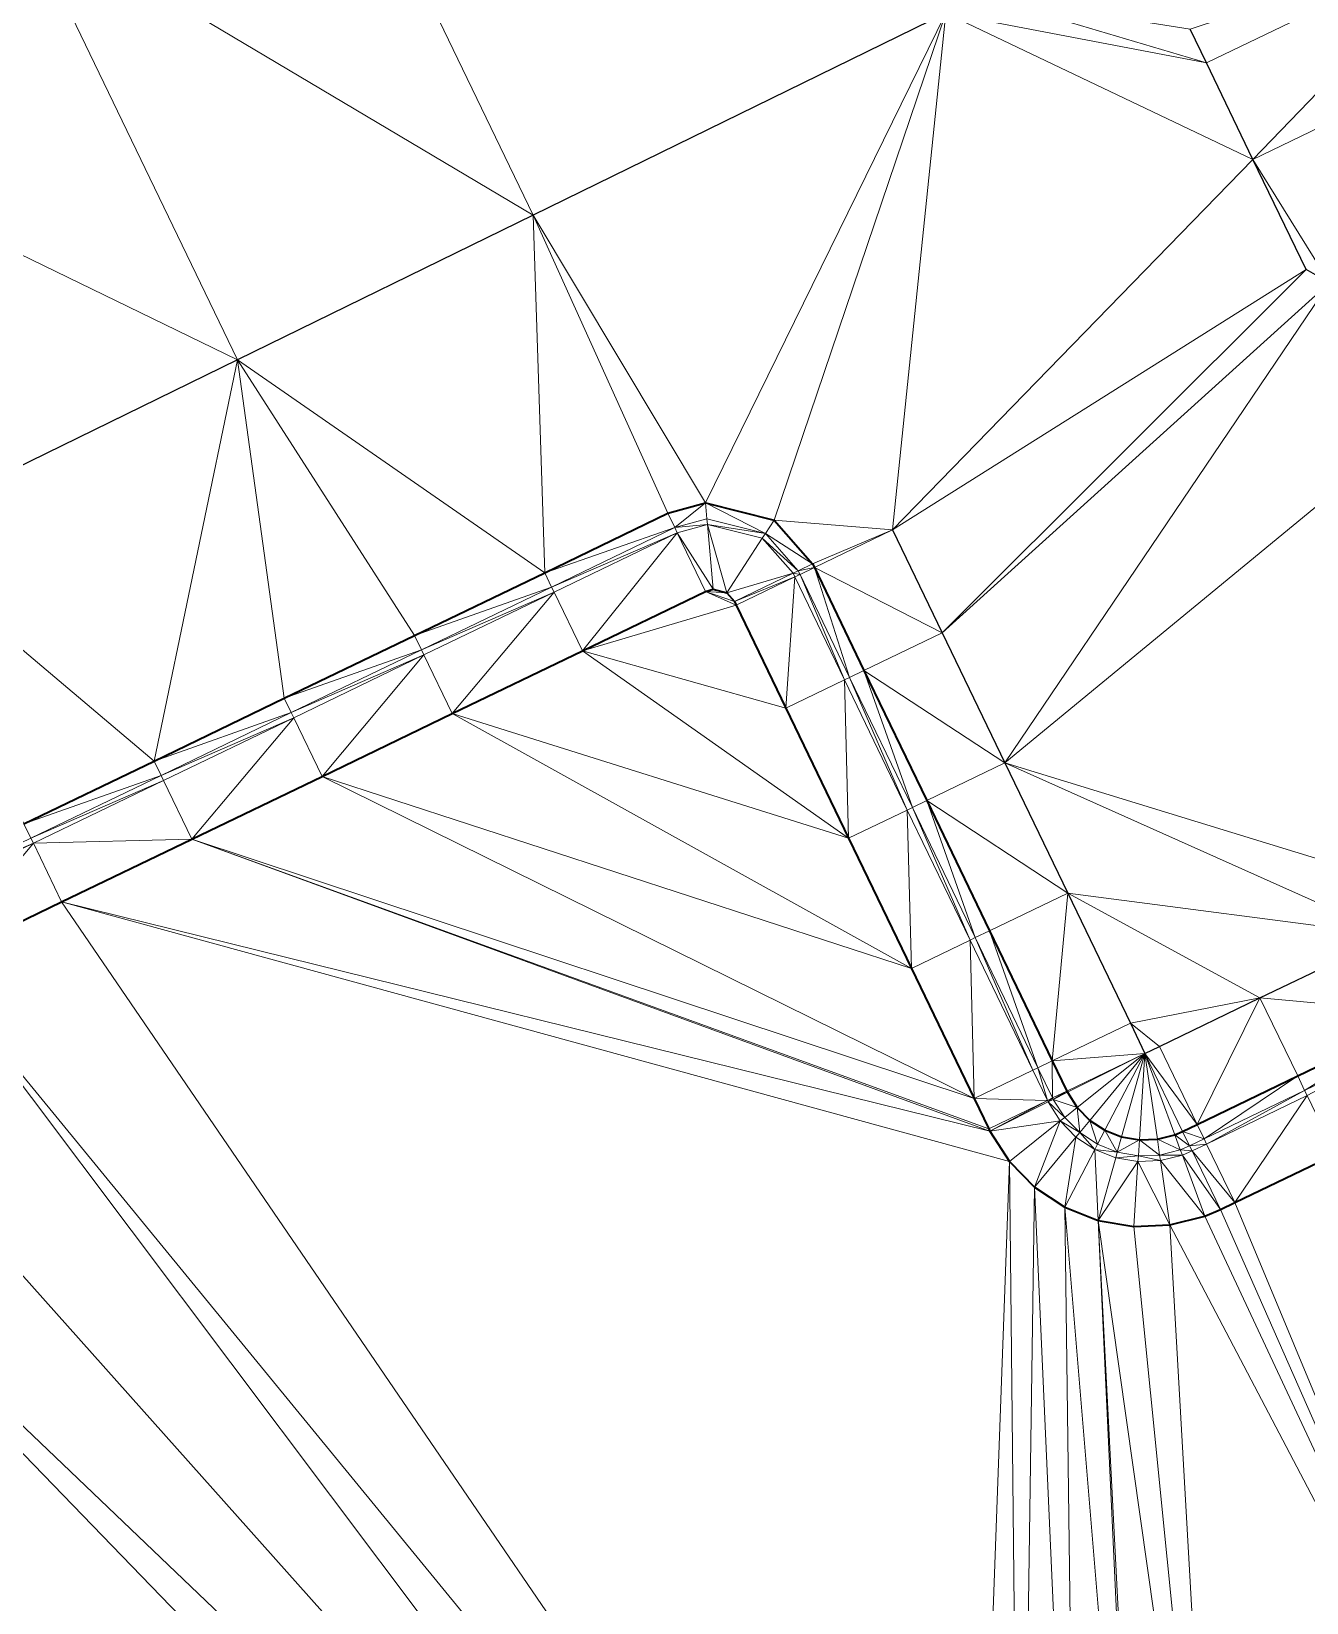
# Model space of a CAD drawing. Header units: metres. Extents: x 246428 to 246884, y 7418966 to 7419490.
# Drawn here: x 246597.16 to 246605.98, y 7419386.15 to 7419397.02 of the extents above; entities that cross this region are included whole.
import ezdxf

# ---------------------------------------------------------------- set-up
doc = ezdxf.new("R2010")
doc.units = ezdxf.units.M
doc.linetypes.add('blank name', pattern=[0])
doc.linetypes.add('HIDDEN', pattern=[9.525, 6.35, -3.175])
doc.layers.add('_12D_UNMAPPED', color=7, linetype='Continuous')
doc.layers.add('BATTER', color=250, linetype='HIDDEN', lineweight=25)
for name, color, linetype, lineweight, true_color in [('KERB_BACK', 7, 'Continuous', 35, 0x5fd2ff), ('KERB_LINE', 7, 'Continuous', 18, 0xb9b9b9), ('KERB_LIP', 7, 'Continuous', 35, 0x5fd2ff), ('KERB_TOP', 7, 'Continuous', 18, 0xb9b9b9)]:
    doc.layers.add(name, color=color, linetype=linetype, lineweight=lineweight, true_color=true_color)

msp = doc.modelspace()

# ---------------------------------------------------------------- linework, layer by layer
at = {"layer": '_12D_UNMAPPED', "color": 3, "linetype": 'blank name', "lineweight": 0}
for points in [[(246597.087, 7419397.855, 32.059), (246599.136, 7419398.85, 32.095), (246600.631, 7419395.748, 32.955)], [(246599.136, 7419398.85, 32.095), (246603.487, 7419397.145, 33.003), (246600.631, 7419395.748, 32.955)], [(246594.638, 7419396.665, 32.016), (246597.087, 7419397.855, 32.059), (246598.585, 7419394.747, 32.921)], [(246597.087, 7419397.855, 32.059), (246597.087, 7419397.855, 32.059), (246598.585, 7419394.747, 32.921)], [(246597.087, 7419397.855, 32.059), (246598.585, 7419394.747, 32.921), (246598.585, 7419394.747, 32.921)], [(246598.585, 7419394.747, 32.921), (246597.087, 7419397.855, 32.059), (246600.631, 7419395.748, 32.955)], [(246607.091, 7419397.67, 33.47), (246605.289, 7419396.801, 33.45), (246605.177, 7419397.035, 33.448)], [(246607.091, 7419397.67, 33.47), (246605.611, 7419396.134, 33.453), (246605.289, 7419396.801, 33.45)], [(246607.091, 7419397.67, 33.47), (246607.412, 7419397.003, 33.473), (246605.611, 7419396.134, 33.453)], [(246603.733, 7419397.266, 33.007), (246605.289, 7419396.801, 33.45), (246603.487, 7419397.145, 33.003)], [(246605.177, 7419397.035, 33.448), (246605.289, 7419396.801, 33.45), (246603.733, 7419397.266, 33.007)], [(246603.487, 7419397.145, 33.003), (246601.823, 7419393.757, 33.105), (246600.631, 7419395.748, 32.955)], [(246602.299, 7419393.638, 33.107), (246601.823, 7419393.757, 33.105), (246603.487, 7419397.145, 33.003)], [(246603.118, 7419393.57, 33.104), (246602.299, 7419393.638, 33.107), (246603.487, 7419397.145, 33.003)], [(246605.611, 7419396.134, 33.453), (246603.118, 7419393.57, 33.104), (246603.487, 7419397.145, 33.003)], [(246603.487, 7419397.145, 33.003), (246605.611, 7419396.134, 33.453), (246603.487, 7419397.145, 33.003)], [(246605.289, 7419396.801, 33.45), (246605.611, 7419396.134, 33.453), (246603.487, 7419397.145, 33.003)], [(246607.412, 7419397.003, 33.473), (246606.142, 7419395.28, 33.459), (246605.611, 7419396.134, 33.453)], [(246594.638, 7419396.665, 32.016), (246598.585, 7419394.747, 32.921), (246596.14, 7419393.551, 32.88)], [(246605.979, 7419395.372, 33.458), (246603.118, 7419393.57, 33.104), (246605.611, 7419396.134, 33.453)], [(246606.142, 7419395.28, 33.459), (246605.979, 7419395.372, 33.458), (246605.611, 7419396.134, 33.453)], [(246605.979, 7419395.372, 33.458), (246605.979, 7419395.372, 33.458), (246605.611, 7419396.134, 33.453)], [(246600.712, 7419393.274, 33.08), (246598.585, 7419394.747, 32.921), (246600.631, 7419395.748, 32.955)], [(246601.563, 7419393.685, 33.103), (246600.712, 7419393.274, 33.08), (246600.631, 7419395.748, 32.955)], [(246601.823, 7419393.757, 33.105), (246601.563, 7419393.685, 33.103), (246600.631, 7419395.748, 32.955)], [(246603.461, 7419392.859, 33.115), (246603.118, 7419393.57, 33.104), (246605.979, 7419395.372, 33.458)], [(246606.142, 7419395.28, 33.459), (246603.461, 7419392.859, 33.115), (246605.979, 7419395.372, 33.458)], [(246605.979, 7419395.372, 33.458), (246603.461, 7419392.859, 33.115), (246605.979, 7419395.372, 33.458)], [(246603.895, 7419391.958, 33.13), (246603.461, 7419392.859, 33.115), (246606.142, 7419395.28, 33.459)], [(246607.207, 7419394.684, 33.471), (246603.895, 7419391.958, 33.13), (246606.142, 7419395.28, 33.459)], [(246598.585, 7419394.747, 32.921), (246598.009, 7419391.971, 33.007), (246596.14, 7419393.551, 32.88)], [(246598.009, 7419391.971, 33.007), (246598.585, 7419394.747, 32.921), (246598.91, 7419392.406, 33.032)], [(246598.585, 7419394.747, 32.921), (246598.585, 7419394.747, 32.921), (246599.811, 7419392.84, 33.056)], [(246598.91, 7419392.406, 33.032), (246598.585, 7419394.747, 32.921), (246599.811, 7419392.84, 33.056)], [(246599.811, 7419392.84, 33.056), (246598.585, 7419394.747, 32.921), (246600.712, 7419393.274, 33.08)], [(246607.035, 7419390.995, 33.328), (246603.895, 7419391.958, 33.13), (246607.207, 7419394.684, 33.471)], [(246601.611, 7419393.586, 33.103), (246600.712, 7419393.274, 33.08), (246601.563, 7419393.685, 33.103)], [(246601.611, 7419393.586, 33.103), (246601.563, 7419393.685, 33.103), (246601.823, 7419393.757, 33.105)], [(246601.833, 7419393.647, 33.105), (246601.611, 7419393.586, 33.103), (246601.823, 7419393.757, 33.105)], [(246602.239, 7419393.545, 33.107), (246601.823, 7419393.757, 33.105), (246602.299, 7419393.638, 33.107)], [(246602.239, 7419393.545, 33.107), (246601.833, 7419393.647, 33.105), (246601.823, 7419393.757, 33.105)], [(246598.009, 7419391.971, 33.007), (246597.109, 7419391.537, 32.983), (246596.14, 7419393.551, 32.88)], [(246601.611, 7419393.586, 33.103), (246600.759, 7419393.175, 33.08), (246600.712, 7419393.274, 33.08)], [(246601.629, 7419393.55, 32.953), (246600.759, 7419393.175, 33.08), (246601.611, 7419393.586, 33.103)], [(246601.629, 7419393.55, 32.953), (246600.777, 7419393.139, 32.93), (246600.759, 7419393.175, 33.08)], [(246600.972, 7419392.734, 32.955), (246600.777, 7419393.139, 32.93), (246601.629, 7419393.55, 32.953)], [(246601.824, 7419393.145, 32.978), (246600.972, 7419392.734, 32.955), (246601.629, 7419393.55, 32.953)], [(246601.837, 7419393.607, 32.955), (246601.611, 7419393.586, 33.103), (246601.833, 7419393.647, 33.105)], [(246601.837, 7419393.607, 32.955), (246601.629, 7419393.55, 32.953), (246601.611, 7419393.586, 33.103)], [(246601.876, 7419393.159, 32.98), (246601.629, 7419393.55, 32.953), (246601.837, 7419393.607, 32.955)], [(246601.876, 7419393.159, 32.98), (246601.824, 7419393.145, 32.978), (246601.629, 7419393.55, 32.953)], [(246601.837, 7419393.607, 32.955), (246601.833, 7419393.647, 33.105), (246602.239, 7419393.545, 33.107)], [(246601.971, 7419393.135, 32.982), (246601.837, 7419393.607, 32.955), (246602.217, 7419393.512, 32.957)], [(246601.971, 7419393.135, 32.982), (246601.876, 7419393.159, 32.98), (246601.837, 7419393.607, 32.955)], [(246602.217, 7419393.512, 32.957), (246601.837, 7419393.607, 32.955), (246602.239, 7419393.545, 33.107)], [(246602.239, 7419393.545, 33.107), (246602.299, 7419393.638, 33.107), (246602.565, 7419393.335, 33.109)], [(246602.565, 7419393.335, 33.109), (246602.299, 7419393.638, 33.107), (246603.118, 7419393.57, 33.104)], [(246602.577, 7419393.31, 33.11), (246602.565, 7419393.335, 33.109), (246603.118, 7419393.57, 33.104)], [(246602.577, 7419393.31, 33.11), (246603.118, 7419393.57, 33.104), (246603.461, 7419392.859, 33.115)], [(246602.577, 7419393.31, 33.11), (246602.577, 7419393.31, 33.11), (246603.118, 7419393.57, 33.104)], [(246601.971, 7419393.135, 32.982), (246602.217, 7419393.512, 32.957), (246602.43, 7419393.27, 32.959)], [(246602.217, 7419393.512, 32.957), (246602.239, 7419393.545, 33.107), (246602.466, 7419393.288, 33.109)], [(246602.43, 7419393.27, 32.959), (246602.217, 7419393.512, 32.957), (246602.466, 7419393.288, 33.109)], [(246602.466, 7419393.288, 33.109), (246602.239, 7419393.545, 33.107), (246602.565, 7419393.335, 33.109)], [(246602.466, 7419393.288, 33.109), (246602.565, 7419393.335, 33.109), (246602.577, 7419393.31, 33.11)], [(246600.759, 7419393.175, 33.08), (246599.811, 7419392.84, 33.056), (246600.712, 7419393.274, 33.08)], [(246602.024, 7419393.075, 32.984), (246601.971, 7419393.135, 32.982), (246602.43, 7419393.27, 32.959)], [(246602.024, 7419393.075, 32.984), (246602.43, 7419393.27, 32.959), (246602.442, 7419393.245, 32.96)], [(246602.037, 7419393.049, 32.985), (246602.024, 7419393.075, 32.984), (246602.442, 7419393.245, 32.96)], [(246602.037, 7419393.049, 32.985), (246602.037, 7419393.049, 32.985), (246602.442, 7419393.245, 32.96)], [(246602.037, 7419393.049, 32.985), (246602.442, 7419393.245, 32.96), (246602.442, 7419393.245, 32.96)], [(246602.38, 7419392.337, 32.996), (246602.037, 7419393.049, 32.985), (246602.442, 7419393.245, 32.96)], [(246602.38, 7419392.337, 32.996), (246602.442, 7419393.245, 32.96), (246602.785, 7419392.533, 32.971)], [(246602.43, 7419393.27, 32.959), (246602.466, 7419393.288, 33.109), (246602.478, 7419393.262, 33.11)], [(246602.442, 7419393.245, 32.96), (246602.43, 7419393.27, 32.959), (246602.478, 7419393.262, 33.11)], [(246602.442, 7419393.245, 32.96), (246602.478, 7419393.262, 33.11), (246602.478, 7419393.262, 33.11)], [(246602.442, 7419393.245, 32.96), (246602.442, 7419393.245, 32.96), (246602.478, 7419393.262, 33.11)], [(246602.785, 7419392.533, 32.971), (246602.442, 7419393.245, 32.96), (246602.478, 7419393.262, 33.11)], [(246602.478, 7419393.262, 33.11), (246602.466, 7419393.288, 33.109), (246602.577, 7419393.31, 33.11)], [(246602.478, 7419393.262, 33.11), (246602.577, 7419393.31, 33.11), (246602.577, 7419393.31, 33.11)], [(246602.478, 7419393.262, 33.11), (246602.478, 7419393.262, 33.11), (246602.577, 7419393.31, 33.11)], [(246602.821, 7419392.55, 33.121), (246602.478, 7419393.262, 33.11), (246602.577, 7419393.31, 33.11)], [(246602.785, 7419392.533, 32.971), (246602.478, 7419393.262, 33.11), (246602.821, 7419392.55, 33.121)], [(246602.821, 7419392.55, 33.121), (246602.577, 7419393.31, 33.11), (246602.92, 7419392.598, 33.121)], [(246602.92, 7419392.598, 33.121), (246602.577, 7419393.31, 33.11), (246603.461, 7419392.859, 33.115)], [(246600.759, 7419393.175, 33.08), (246599.859, 7419392.741, 33.056), (246599.811, 7419392.84, 33.056)], [(246600.777, 7419393.139, 32.93), (246599.859, 7419392.741, 33.056), (246600.759, 7419393.175, 33.08)], [(246600.777, 7419393.139, 32.93), (246599.876, 7419392.705, 32.906), (246599.859, 7419392.741, 33.056)], [(246600.071, 7419392.3, 32.931), (246599.876, 7419392.705, 32.906), (246600.777, 7419393.139, 32.93)], [(246600.972, 7419392.734, 32.955), (246600.071, 7419392.3, 32.931), (246600.777, 7419393.139, 32.93)], [(246600.972, 7419392.734, 32.955), (246601.824, 7419393.145, 32.978), (246602.037, 7419393.049, 32.985)], [(246601.824, 7419393.145, 32.978), (246601.876, 7419393.159, 32.98), (246601.971, 7419393.135, 32.982)], [(246601.824, 7419393.145, 32.978), (246602.037, 7419393.049, 32.985), (246602.037, 7419393.049, 32.985)], [(246601.824, 7419393.145, 32.978), (246601.971, 7419393.135, 32.982), (246602.024, 7419393.075, 32.984)], [(246601.824, 7419393.145, 32.978), (246602.024, 7419393.075, 32.984), (246602.037, 7419393.049, 32.985)], [(246600.972, 7419392.734, 32.955), (246602.037, 7419393.049, 32.985), (246602.38, 7419392.337, 32.996)], [(246599.859, 7419392.741, 33.056), (246598.91, 7419392.406, 33.032), (246599.811, 7419392.84, 33.056)], [(246602.92, 7419392.598, 33.121), (246603.461, 7419392.859, 33.115), (246603.895, 7419391.958, 33.13)], [(246599.859, 7419392.741, 33.056), (246598.958, 7419392.307, 33.032), (246598.91, 7419392.406, 33.032)], [(246599.876, 7419392.705, 32.906), (246598.958, 7419392.307, 33.032), (246599.859, 7419392.741, 33.056)], [(246599.876, 7419392.705, 32.906), (246598.975, 7419392.27, 32.882), (246598.958, 7419392.307, 33.032)], [(246599.171, 7419391.865, 32.907), (246598.975, 7419392.27, 32.882), (246599.876, 7419392.705, 32.906)], [(246600.071, 7419392.3, 32.931), (246599.171, 7419391.865, 32.907), (246599.876, 7419392.705, 32.906)], [(246602.814, 7419391.437, 33.011), (246600.071, 7419392.3, 32.931), (246600.972, 7419392.734, 32.955)], [(246602.814, 7419391.437, 33.011), (246600.972, 7419392.734, 32.955), (246602.38, 7419392.337, 32.996)], [(246603.256, 7419391.65, 33.136), (246602.821, 7419392.55, 33.121), (246602.92, 7419392.598, 33.121)], [(246603.256, 7419391.65, 33.136), (246602.92, 7419392.598, 33.121), (246603.355, 7419391.697, 33.136)], [(246603.355, 7419391.697, 33.136), (246602.92, 7419392.598, 33.121), (246603.895, 7419391.958, 33.13)], [(246602.814, 7419391.437, 33.011), (246602.38, 7419392.337, 32.996), (246602.785, 7419392.533, 32.971)], [(246603.22, 7419391.632, 32.986), (246602.785, 7419392.533, 32.971), (246602.821, 7419392.55, 33.121)], [(246602.814, 7419391.437, 33.011), (246602.785, 7419392.533, 32.971), (246603.22, 7419391.632, 32.986)], [(246603.22, 7419391.632, 32.986), (246602.821, 7419392.55, 33.121), (246603.256, 7419391.65, 33.136)], [(246598.958, 7419392.307, 33.032), (246598.009, 7419391.971, 33.007), (246598.91, 7419392.406, 33.032)], [(246598.057, 7419391.872, 33.007), (246598.009, 7419391.971, 33.007), (246598.958, 7419392.307, 33.032)], [(246598.975, 7419392.27, 32.882), (246598.057, 7419391.872, 33.007), (246598.958, 7419392.307, 33.032)], [(246598.075, 7419391.836, 32.857), (246598.057, 7419391.872, 33.007), (246598.975, 7419392.27, 32.882)], [(246598.27, 7419391.431, 32.882), (246598.075, 7419391.836, 32.857), (246598.975, 7419392.27, 32.882)], [(246599.171, 7419391.865, 32.907), (246598.27, 7419391.431, 32.882), (246598.975, 7419392.27, 32.882)], [(246603.249, 7419390.536, 33.026), (246599.171, 7419391.865, 32.907), (246600.071, 7419392.3, 32.931)], [(246602.814, 7419391.437, 33.011), (246603.249, 7419390.536, 33.026), (246600.071, 7419392.3, 32.931)], [(246598.057, 7419391.872, 33.007), (246597.109, 7419391.537, 32.983), (246598.009, 7419391.971, 33.007)], [(246604.33, 7419391.057, 33.145), (246603.355, 7419391.697, 33.136), (246603.895, 7419391.958, 33.13)], [(246606.561, 7419390.766, 33.301), (246604.33, 7419391.057, 33.145), (246603.895, 7419391.958, 33.13)], [(246607.035, 7419390.995, 33.328), (246606.561, 7419390.766, 33.301), (246603.895, 7419391.958, 33.13)], [(246598.057, 7419391.872, 33.007), (246597.156, 7419391.438, 32.983), (246597.109, 7419391.537, 32.983)], [(246598.075, 7419391.836, 32.857), (246597.156, 7419391.438, 32.983), (246598.057, 7419391.872, 33.007)], [(246598.075, 7419391.836, 32.857), (246597.174, 7419391.402, 32.833), (246597.156, 7419391.438, 32.983)], [(246598.075, 7419391.836, 32.857), (246598.27, 7419391.431, 32.882), (246597.174, 7419391.402, 32.833)], [(246603.683, 7419389.635, 33.041), (246598.27, 7419391.431, 32.882), (246599.171, 7419391.865, 32.907)], [(246603.249, 7419390.536, 33.026), (246603.683, 7419389.635, 33.041), (246599.171, 7419391.865, 32.907)], [(246603.249, 7419390.536, 33.026), (246602.814, 7419391.437, 33.011), (246603.22, 7419391.632, 32.986)], [(246603.654, 7419390.731, 33.001), (246603.22, 7419391.632, 32.986), (246603.256, 7419391.65, 33.136)], [(246603.654, 7419390.731, 33.001), (246603.249, 7419390.536, 33.026), (246603.22, 7419391.632, 32.986)], [(246603.69, 7419390.749, 33.151), (246603.256, 7419391.65, 33.136), (246603.355, 7419391.697, 33.136)], [(246603.69, 7419390.749, 33.151), (246603.654, 7419390.731, 33.001), (246603.256, 7419391.65, 33.136)], [(246603.789, 7419390.797, 33.151), (246603.69, 7419390.749, 33.151), (246603.355, 7419391.697, 33.136)], [(246604.33, 7419391.057, 33.145), (246603.789, 7419390.797, 33.151), (246603.355, 7419391.697, 33.136)], [(246597.174, 7419391.402, 32.833), (246596.256, 7419391.003, 32.958), (246597.156, 7419391.438, 32.983)], [(246597.174, 7419391.402, 32.833), (246596.273, 7419390.967, 32.808), (246596.256, 7419391.003, 32.958)], [(246596.469, 7419390.562, 32.833), (246596.273, 7419390.967, 32.808), (246597.174, 7419391.402, 32.833)], [(246597.369, 7419390.996, 32.858), (246596.469, 7419390.562, 32.833), (246597.174, 7419391.402, 32.833)], [(246598.27, 7419391.431, 32.882), (246597.369, 7419390.996, 32.858), (246597.174, 7419391.402, 32.833)], [(246597.369, 7419390.996, 32.858), (246598.27, 7419391.431, 32.882), (246603.792, 7419389.41, 33.044)], [(246598.27, 7419391.431, 32.882), (246603.683, 7419389.635, 33.041), (246603.784, 7419389.427, 33.044)], [(246598.27, 7419391.431, 32.882), (246603.784, 7419389.427, 33.044), (246603.792, 7419389.41, 33.044)], [(246604.223, 7419389.896, 33.166), (246603.789, 7419390.797, 33.151), (246604.33, 7419391.057, 33.145)], [(246604.223, 7419389.896, 33.166), (246604.33, 7419391.057, 33.145), (246604.764, 7419390.157, 33.16)], [(246604.764, 7419390.157, 33.16), (246604.33, 7419391.057, 33.145), (246605.66, 7419390.332, 33.251)], [(246605.66, 7419390.332, 33.251), (246604.33, 7419391.057, 33.145), (246606.561, 7419390.766, 33.301)], [(246596.469, 7419390.562, 32.833), (246597.369, 7419390.996, 32.858), (246603.657, 7419381.79, 33.062)], [(246597.369, 7419390.996, 32.858), (246603.792, 7419389.41, 33.044), (246603.926, 7419389.2, 33.049)], [(246603.657, 7419381.79, 33.062), (246597.369, 7419390.996, 32.858), (246603.926, 7419389.2, 33.049)], [(246603.683, 7419389.635, 33.041), (246603.249, 7419390.536, 33.026), (246603.654, 7419390.731, 33.001)], [(246604.088, 7419389.831, 33.016), (246603.654, 7419390.731, 33.001), (246603.69, 7419390.749, 33.151)], [(246603.683, 7419389.635, 33.041), (246603.654, 7419390.731, 33.001), (246604.088, 7419389.831, 33.016)], [(246604.124, 7419389.848, 33.166), (246603.69, 7419390.749, 33.151), (246603.789, 7419390.797, 33.151)], [(246604.088, 7419389.831, 33.016), (246603.69, 7419390.749, 33.151), (246604.124, 7419389.848, 33.166)], [(246604.124, 7419389.848, 33.166), (246603.789, 7419390.797, 33.151), (246604.223, 7419389.896, 33.166)], [(246606.822, 7419390.226, 33.307), (246605.66, 7419390.332, 33.251), (246606.561, 7419390.766, 33.301)], [(246595.568, 7419390.128, 32.809), (246596.469, 7419390.562, 32.833), (246603.366, 7419381.383, 33.054)], [(246596.469, 7419390.562, 32.833), (246603.657, 7419381.79, 33.062), (246603.366, 7419381.383, 33.054)], [(246604.965, 7419389.997, 33.213), (246604.764, 7419390.157, 33.16), (246605.66, 7419390.332, 33.251)], [(246605.226, 7419389.456, 33.219), (246604.965, 7419389.997, 33.213), (246605.66, 7419390.332, 33.251)], [(246605.921, 7419389.792, 33.257), (246605.226, 7419389.456, 33.219), (246605.66, 7419390.332, 33.251)], [(246606.822, 7419390.226, 33.307), (246605.921, 7419389.792, 33.257), (246605.66, 7419390.332, 33.251)], [(246605.969, 7419389.692, 33.257), (246605.921, 7419389.792, 33.257), (246606.822, 7419390.226, 33.307)], [(246606.87, 7419390.127, 33.307), (246605.969, 7419389.692, 33.257), (246606.822, 7419390.226, 33.307)], [(246594.667, 7419389.693, 32.785), (246595.568, 7419390.128, 32.809), (246603.366, 7419381.383, 33.054)], [(246604.223, 7419389.896, 33.166), (246604.764, 7419390.157, 33.16), (246604.864, 7419389.948, 33.163)], [(246604.864, 7419389.948, 33.163), (246604.764, 7419390.157, 33.16), (246604.965, 7419389.997, 33.213)], [(246605.986, 7419389.656, 33.107), (246605.969, 7419389.692, 33.257), (246606.87, 7419390.127, 33.307)], [(246605.226, 7419389.456, 33.219), (246604.864, 7419389.948, 33.163), (246604.965, 7419389.997, 33.213)], [(246604.225, 7419389.64, 33.169), (246604.124, 7419389.848, 33.166), (246604.223, 7419389.896, 33.166)], [(246604.324, 7419389.688, 33.169), (246604.223, 7419389.896, 33.166), (246604.864, 7419389.948, 33.163)], [(246604.225, 7419389.64, 33.169), (246604.223, 7419389.896, 33.166), (246604.324, 7419389.688, 33.169)], [(246604.328, 7419389.679, 33.169), (246604.324, 7419389.688, 33.169), (246604.864, 7419389.948, 33.163)], [(246604.395, 7419389.574, 33.174), (246604.328, 7419389.679, 33.169), (246604.864, 7419389.948, 33.163)], [(246604.483, 7419389.485, 33.18), (246604.395, 7419389.574, 33.174), (246604.864, 7419389.948, 33.163)], [(246604.587, 7419389.416, 33.186), (246604.483, 7419389.485, 33.18), (246604.864, 7419389.948, 33.163)], [(246604.703, 7419389.37, 33.192), (246604.587, 7419389.416, 33.186), (246604.864, 7419389.948, 33.163)], [(246604.826, 7419389.349, 33.199), (246604.703, 7419389.37, 33.192), (246604.864, 7419389.948, 33.163)], [(246604.951, 7419389.354, 33.206), (246604.826, 7419389.349, 33.199), (246604.864, 7419389.948, 33.163)], [(246605.072, 7419389.385, 33.213), (246604.951, 7419389.354, 33.206), (246604.864, 7419389.948, 33.163)], [(246605.226, 7419389.456, 33.219), (246605.125, 7419389.408, 33.216), (246604.864, 7419389.948, 33.163)], [(246605.125, 7419389.408, 33.216), (246605.072, 7419389.385, 33.213), (246604.864, 7419389.948, 33.163)], [(246603.683, 7419389.635, 33.041), (246604.088, 7419389.831, 33.016), (246604.189, 7419389.622, 33.019)], [(246604.189, 7419389.622, 33.019), (246604.088, 7419389.831, 33.016), (246604.124, 7419389.848, 33.166)], [(246604.189, 7419389.622, 33.019), (246604.124, 7419389.848, 33.166), (246604.225, 7419389.64, 33.169)], [(246605.274, 7419389.357, 33.219), (246605.226, 7419389.456, 33.219), (246605.921, 7419389.792, 33.257)], [(246605.969, 7419389.692, 33.257), (246605.274, 7419389.357, 33.219), (246605.921, 7419389.792, 33.257)], [(246595.918, 7419377.162, 32.854), (246594.667, 7419389.693, 32.785), (246603.136, 7419380.94, 33.05)], [(246594.667, 7419389.693, 32.785), (246603.366, 7419381.383, 33.054), (246603.136, 7419380.94, 33.05)], [(246603.784, 7419389.427, 33.044), (246603.683, 7419389.635, 33.041), (246604.189, 7419389.622, 33.019)], [(246604.194, 7419389.612, 33.019), (246604.189, 7419389.622, 33.019), (246604.225, 7419389.64, 33.169)], [(246604.194, 7419389.612, 33.019), (246604.225, 7419389.64, 33.169), (246604.23, 7419389.63, 33.169)], [(246604.23, 7419389.63, 33.169), (246604.225, 7419389.64, 33.169), (246604.324, 7419389.688, 33.169)], [(246604.23, 7419389.63, 33.169), (246604.324, 7419389.688, 33.169), (246604.328, 7419389.679, 33.169)], [(246604.23, 7419389.63, 33.169), (246604.328, 7419389.679, 33.169), (246604.395, 7419389.574, 33.174)], [(246605.291, 7419389.321, 33.069), (246605.274, 7419389.357, 33.219), (246605.969, 7419389.692, 33.257)], [(246605.986, 7419389.656, 33.107), (246605.291, 7419389.321, 33.069), (246605.969, 7419389.692, 33.257)], [(246605.486, 7419388.916, 33.094), (246605.291, 7419389.321, 33.069), (246605.986, 7419389.656, 33.107)], [(246606.182, 7419389.251, 33.132), (246605.486, 7419388.916, 33.094), (246605.986, 7419389.656, 33.107)], [(246603.792, 7419389.41, 33.044), (246603.784, 7419389.427, 33.044), (246604.189, 7419389.622, 33.019)], [(246603.792, 7419389.41, 33.044), (246604.189, 7419389.622, 33.019), (246604.194, 7419389.612, 33.019)], [(246603.792, 7419389.41, 33.044), (246604.194, 7419389.612, 33.019), (246604.278, 7419389.481, 33.024)], [(246604.194, 7419389.612, 33.019), (246604.23, 7419389.63, 33.169), (246604.309, 7419389.505, 33.174)], [(246604.278, 7419389.481, 33.024), (246604.194, 7419389.612, 33.019), (246604.309, 7419389.505, 33.174)], [(246604.309, 7419389.505, 33.174), (246604.23, 7419389.63, 33.169), (246604.395, 7419389.574, 33.174)], [(246604.413, 7419389.4, 33.18), (246604.309, 7419389.505, 33.174), (246604.395, 7419389.574, 33.174)], [(246604.413, 7419389.4, 33.18), (246604.395, 7419389.574, 33.174), (246604.483, 7419389.485, 33.18)], [(246603.926, 7419389.2, 33.049), (246603.792, 7419389.41, 33.044), (246604.278, 7419389.481, 33.024)], [(246604.101, 7419389.022, 33.055), (246603.926, 7419389.2, 33.049), (246604.278, 7419389.481, 33.024)], [(246604.101, 7419389.022, 33.055), (246604.278, 7419389.481, 33.024), (246604.387, 7419389.369, 33.03)], [(246604.278, 7419389.481, 33.024), (246604.309, 7419389.505, 33.174), (246604.413, 7419389.4, 33.18)], [(246604.387, 7419389.369, 33.03), (246604.278, 7419389.481, 33.024), (246604.413, 7419389.4, 33.18)], [(246604.536, 7419389.319, 33.186), (246604.413, 7419389.4, 33.18), (246604.483, 7419389.485, 33.18)], [(246604.536, 7419389.319, 33.186), (246604.483, 7419389.485, 33.18), (246604.587, 7419389.416, 33.186)], [(246605.274, 7419389.357, 33.219), (246605.125, 7419389.408, 33.216), (246605.226, 7419389.456, 33.219)], [(246604.309, 7419388.884, 33.061), (246604.101, 7419389.022, 33.055), (246604.387, 7419389.369, 33.03)], [(246604.309, 7419388.884, 33.061), (246604.387, 7419389.369, 33.03), (246604.517, 7419389.283, 33.036)], [(246604.517, 7419389.283, 33.036), (246604.387, 7419389.369, 33.03), (246604.413, 7419389.4, 33.18)], [(246604.517, 7419389.283, 33.036), (246604.413, 7419389.4, 33.18), (246604.536, 7419389.319, 33.186)], [(246604.517, 7419389.283, 33.036), (246604.536, 7419389.319, 33.186), (246604.673, 7419389.264, 33.192)], [(246604.673, 7419389.264, 33.192), (246604.536, 7419389.319, 33.186), (246604.587, 7419389.416, 33.186)], [(246604.673, 7419389.264, 33.192), (246604.587, 7419389.416, 33.186), (246604.703, 7419389.37, 33.192)], [(246604.673, 7419389.264, 33.192), (246604.703, 7419389.37, 33.192), (246604.826, 7419389.349, 33.199)], [(246604.819, 7419389.24, 33.199), (246604.673, 7419389.264, 33.192), (246604.826, 7419389.349, 33.199)], [(246604.966, 7419389.245, 33.206), (246604.819, 7419389.24, 33.199), (246604.826, 7419389.349, 33.199)], [(246604.966, 7419389.245, 33.206), (246604.826, 7419389.349, 33.199), (246604.951, 7419389.354, 33.206)], [(246605.109, 7419389.282, 33.213), (246604.951, 7419389.354, 33.206), (246605.072, 7419389.385, 33.213)], [(246605.109, 7419389.282, 33.213), (246604.966, 7419389.245, 33.206), (246604.951, 7419389.354, 33.206)], [(246605.173, 7419389.309, 33.216), (246605.072, 7419389.385, 33.213), (246605.125, 7419389.408, 33.216)], [(246605.173, 7419389.309, 33.216), (246605.109, 7419389.282, 33.213), (246605.072, 7419389.385, 33.213)], [(246605.19, 7419389.273, 33.066), (246605.109, 7419389.282, 33.213), (246605.173, 7419389.309, 33.216)], [(246605.274, 7419389.357, 33.219), (246605.173, 7419389.309, 33.216), (246605.125, 7419389.408, 33.216)], [(246605.291, 7419389.321, 33.069), (246605.173, 7419389.309, 33.216), (246605.274, 7419389.357, 33.219)], [(246605.291, 7419389.321, 33.069), (246605.19, 7419389.273, 33.066), (246605.173, 7419389.309, 33.216)], [(246605.486, 7419388.916, 33.094), (246605.19, 7419389.273, 33.066), (246605.291, 7419389.321, 33.069)], [(246604.002, 7419382.151, 33.07), (246603.657, 7419381.79, 33.062), (246603.926, 7419389.2, 33.049)], [(246604.002, 7419382.151, 33.07), (246603.926, 7419389.2, 33.049), (246604.101, 7419389.022, 33.055)], [(246604.541, 7419388.792, 33.067), (246604.309, 7419388.884, 33.061), (246604.517, 7419389.283, 33.036)], [(246604.541, 7419388.792, 33.067), (246604.517, 7419389.283, 33.036), (246604.663, 7419389.226, 33.042)], [(246604.663, 7419389.226, 33.042), (246604.517, 7419389.283, 33.036), (246604.673, 7419389.264, 33.192)], [(246604.541, 7419388.792, 33.067), (246604.663, 7419389.226, 33.042), (246604.816, 7419389.2, 33.049)], [(246604.787, 7419388.751, 33.074), (246604.541, 7419388.792, 33.067), (246604.816, 7419389.2, 33.049)], [(246604.663, 7419389.226, 33.042), (246604.673, 7419389.264, 33.192), (246604.819, 7419389.24, 33.199)], [(246604.816, 7419389.2, 33.049), (246604.663, 7419389.226, 33.042), (246604.819, 7419389.24, 33.199)], [(246605.037, 7419388.761, 33.081), (246604.787, 7419388.751, 33.074), (246604.816, 7419389.2, 33.049)], [(246604.972, 7419389.206, 33.056), (246604.816, 7419389.2, 33.049), (246604.819, 7419389.24, 33.199)], [(246605.037, 7419388.761, 33.081), (246604.816, 7419389.2, 33.049), (246604.972, 7419389.206, 33.056)], [(246604.972, 7419389.206, 33.056), (246604.819, 7419389.24, 33.199), (246604.966, 7419389.245, 33.206)], [(246605.123, 7419389.244, 33.063), (246604.966, 7419389.245, 33.206), (246605.109, 7419389.282, 33.213)], [(246605.123, 7419389.244, 33.063), (246604.972, 7419389.206, 33.056), (246604.966, 7419389.245, 33.206)], [(246605.279, 7419388.822, 33.088), (246604.972, 7419389.206, 33.056), (246605.123, 7419389.244, 33.063)], [(246605.279, 7419388.822, 33.088), (246605.037, 7419388.761, 33.081), (246604.972, 7419389.206, 33.056)], [(246605.19, 7419389.273, 33.066), (246605.123, 7419389.244, 33.063), (246605.109, 7419389.282, 33.213)], [(246605.386, 7419388.867, 33.091), (246605.123, 7419389.244, 33.063), (246605.19, 7419389.273, 33.066)], [(246605.386, 7419388.867, 33.091), (246605.279, 7419388.822, 33.088), (246605.123, 7419389.244, 33.063)], [(246605.486, 7419388.916, 33.094), (246605.386, 7419388.867, 33.091), (246605.19, 7419389.273, 33.066)], [(246607.527, 7419384.016, 33.191), (246605.486, 7419388.916, 33.094), (246606.182, 7419389.251, 33.132)], [(246604.394, 7419382.461, 33.081), (246604.002, 7419382.151, 33.07), (246604.101, 7419389.022, 33.055)], [(246604.394, 7419382.461, 33.081), (246604.101, 7419389.022, 33.055), (246604.309, 7419388.884, 33.061)], [(246604.825, 7419382.713, 33.092), (246604.309, 7419388.884, 33.061), (246604.541, 7419388.792, 33.067)], [(246604.825, 7419382.713, 33.092), (246604.394, 7419382.461, 33.081), (246604.309, 7419388.884, 33.061)], [(246607.527, 7419384.016, 33.191), (246605.386, 7419388.867, 33.091), (246605.486, 7419388.916, 33.094)], [(246605.366, 7419382.973, 33.107), (246604.851, 7419382.725, 33.093), (246604.541, 7419388.792, 33.067)], [(246605.366, 7419382.973, 33.107), (246604.541, 7419388.792, 33.067), (246604.787, 7419388.751, 33.074)], [(246604.851, 7419382.725, 33.093), (246604.825, 7419382.713, 33.092), (246604.541, 7419388.792, 33.067)], [(246607.527, 7419384.016, 33.191), (246605.037, 7419388.761, 33.081), (246605.279, 7419388.822, 33.088)], [(246607.527, 7419384.016, 33.191), (246605.279, 7419388.822, 33.088), (246605.386, 7419388.867, 33.091)], [(246605.366, 7419382.973, 33.107), (246604.787, 7419388.751, 33.074), (246605.037, 7419388.761, 33.081)], [(246607.527, 7419384.016, 33.191), (246605.366, 7419382.973, 33.107), (246605.037, 7419388.761, 33.081)]]:
    msp.add_3dface(points, dxfattribs=at)
at = {"layer": 'BATTER'}
for points in [[(246603.733, 7419397.266, 33.007), (246603.487, 7419397.145, 33.003), (246603.487, 7419397.145, 33.003), (246600.631, 7419395.748, 32.955), (246598.585, 7419394.747, 32.921), (246598.585, 7419394.747, 32.921), (246596.14, 7419393.551, 32.88), (246591.836, 7419391.444, 32.809), (246591.836, 7419391.444, 32.809), (246591.644, 7419391.363, 32.803), (246587.04, 7419389.399, 32.663), (246582.438, 7419387.431, 32.524), (246577.838, 7419385.459, 32.387), (246573.24, 7419383.483, 32.25), (246568.644, 7419381.503, 32.115), (246564.05, 7419379.519, 31.98), (246562.626, 7419378.903, 31.939)], [(246606.142, 7419395.28, 33.459), (246605.979, 7419395.372, 33.458), (246605.979, 7419395.372, 33.458), (246605.611, 7419396.134, 33.453), (246605.289, 7419396.801, 33.45), (246605.177, 7419397.035, 33.448)], [(246603.118, 7419393.57, 33.104), (246603.461, 7419392.859, 33.115), (246603.895, 7419391.958, 33.13), (246604.33, 7419391.057, 33.145), (246604.764, 7419390.157, 33.16), (246604.864, 7419389.948, 33.163), (246604.864, 7419389.948, 33.163), (246604.864, 7419389.948, 33.168), (246604.864, 7419389.948, 33.174), (246604.864, 7419389.948, 33.18), (246604.864, 7419389.948, 33.186), (246604.864, 7419389.948, 33.193), (246604.864, 7419389.948, 33.2), (246604.864, 7419389.948, 33.207), (246604.864, 7419389.948, 33.21), (246604.965, 7419389.997, 33.213), (246605.66, 7419390.332, 33.251), (246606.561, 7419390.766, 33.301)]]:
    msp.add_polyline3d(points, dxfattribs=at)
at = {"layer": 'KERB_BACK'}
msp.add_polyline3d([(246597.109, 7419391.537, 32.983), (246598.009, 7419391.971, 33.007), (246598.91, 7419392.406, 33.032), (246599.811, 7419392.84, 33.056), (246600.712, 7419393.274, 33.08), (246601.563, 7419393.685, 33.103), (246601.823, 7419393.757, 33.105), (246602.299, 7419393.638, 33.107), (246602.565, 7419393.335, 33.109), (246602.577, 7419393.31, 33.11), (246602.577, 7419393.31, 33.11), (246602.92, 7419392.598, 33.121), (246603.355, 7419391.697, 33.136), (246603.789, 7419390.797, 33.151), (246604.223, 7419389.896, 33.166), (246604.324, 7419389.688, 33.169), (246604.328, 7419389.679, 33.169), (246604.395, 7419389.574, 33.174), (246604.483, 7419389.485, 33.18), (246604.587, 7419389.416, 33.186), (246604.703, 7419389.37, 33.192), (246604.826, 7419389.349, 33.199), (246604.951, 7419389.354, 33.206), (246605.072, 7419389.385, 33.213), (246605.125, 7419389.408, 33.216), (246605.226, 7419389.456, 33.219), (246605.921, 7419389.792, 33.257), (246606.822, 7419390.226, 33.307)], dxfattribs=at)
at = {"layer": 'KERB_LINE'}
msp.add_polyline3d([(246596.273, 7419390.967, 32.808), (246597.174, 7419391.402, 32.833), (246598.075, 7419391.836, 32.857), (246598.975, 7419392.27, 32.882), (246599.876, 7419392.705, 32.906), (246600.777, 7419393.139, 32.93), (246601.629, 7419393.55, 32.953), (246601.837, 7419393.607, 32.955), (246602.217, 7419393.512, 32.957), (246602.43, 7419393.27, 32.959), (246602.442, 7419393.245, 32.96), (246602.442, 7419393.245, 32.96), (246602.785, 7419392.533, 32.971), (246603.22, 7419391.632, 32.986), (246603.654, 7419390.731, 33.001), (246604.088, 7419389.831, 33.016), (246604.189, 7419389.622, 33.019), (246604.194, 7419389.612, 33.019), (246604.278, 7419389.481, 33.024), (246604.387, 7419389.369, 33.03), (246604.517, 7419389.283, 33.036), (246604.663, 7419389.226, 33.042), (246604.816, 7419389.2, 33.049), (246604.972, 7419389.206, 33.056), (246605.123, 7419389.244, 33.063), (246605.19, 7419389.273, 33.066), (246605.291, 7419389.321, 33.069), (246605.986, 7419389.656, 33.107)], dxfattribs=at)
at = {"layer": 'KERB_LIP'}
msp.add_polyline3d([(246596.469, 7419390.562, 32.833), (246597.369, 7419390.996, 32.858), (246598.27, 7419391.431, 32.882), (246599.171, 7419391.865, 32.907), (246600.071, 7419392.3, 32.931), (246600.972, 7419392.734, 32.955), (246601.824, 7419393.145, 32.978), (246601.876, 7419393.159, 32.98), (246601.971, 7419393.135, 32.982), (246602.024, 7419393.075, 32.984), (246602.037, 7419393.049, 32.985), (246602.037, 7419393.049, 32.985), (246602.38, 7419392.337, 32.996), (246602.814, 7419391.437, 33.011), (246603.249, 7419390.536, 33.026), (246603.683, 7419389.635, 33.041), (246603.784, 7419389.427, 33.044), (246603.792, 7419389.41, 33.044), (246603.926, 7419389.2, 33.049), (246604.101, 7419389.022, 33.055), (246604.309, 7419388.884, 33.061), (246604.541, 7419388.792, 33.067), (246604.787, 7419388.751, 33.074), (246605.037, 7419388.761, 33.081), (246605.279, 7419388.822, 33.088), (246605.386, 7419388.867, 33.091), (246605.486, 7419388.916, 33.094), (246606.182, 7419389.251, 33.132)], dxfattribs=at)
at = {"layer": 'KERB_TOP'}
msp.add_polyline3d([(246597.156, 7419391.438, 32.983), (246598.057, 7419391.872, 33.007), (246598.958, 7419392.307, 33.032), (246599.859, 7419392.741, 33.056), (246600.759, 7419393.175, 33.08), (246601.611, 7419393.586, 33.103), (246601.833, 7419393.647, 33.105), (246602.239, 7419393.545, 33.107), (246602.466, 7419393.288, 33.109), (246602.478, 7419393.262, 33.11), (246602.478, 7419393.262, 33.11), (246602.821, 7419392.55, 33.121), (246603.256, 7419391.65, 33.136), (246603.69, 7419390.749, 33.151), (246604.124, 7419389.848, 33.166), (246604.225, 7419389.64, 33.169), (246604.23, 7419389.63, 33.169), (246604.309, 7419389.505, 33.174), (246604.413, 7419389.4, 33.18), (246604.536, 7419389.319, 33.186), (246604.673, 7419389.264, 33.192), (246604.819, 7419389.24, 33.199), (246604.966, 7419389.245, 33.206), (246605.109, 7419389.282, 33.213), (246605.173, 7419389.309, 33.216), (246605.274, 7419389.357, 33.219), (246605.969, 7419389.692, 33.257), (246606.87, 7419390.127, 33.307)], dxfattribs=at)

doc.saveas('drawing.dxf')
